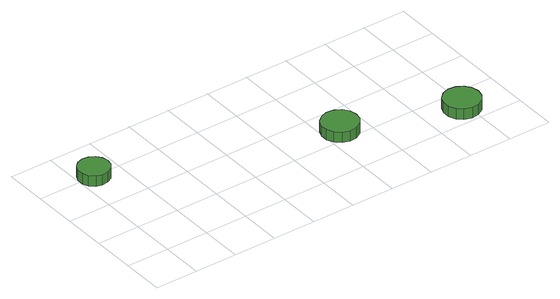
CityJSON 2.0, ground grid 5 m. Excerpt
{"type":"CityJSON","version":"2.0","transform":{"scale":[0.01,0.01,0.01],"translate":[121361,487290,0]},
"CityObjects":{
"tree1":{"type":"SolitaryVegetationObject","attributes":{"function":"something"},"geometry":[{"type":"MultiSurface","lod":"1","boundaries":[[[0,1,2,3,4,5,6,7,8,9,10,11,12,13,14]],[[15,16,17,18,19,20,21,22,23,24,25,26,27,28,29]],[[0,29,28,1]],[[1,28,27,2]],[[2,27,26,3]],[[3,26,25,4]],[[4,25,24,5]],[[5,24,23,6]],[[6,23,22,7]],[[7,22,21,8]],[[8,21,20,9]],[[9,20,19,10]],[[10,19,18,11]],[[11,18,17,12]],[[12,17,16,13]],[[13,16,15,14]],[[14,15,29,0]]]}]},
"tree2":{"type":"SolitaryVegetationObject","attributes":{"function":"something"},"geometry":[{"type":"MultiSurface","lod":"1","boundaries":[[[30,31,32,33,34,35,36,37,38,39,40,41,42,43,44]],[[45,46,47,48,49,50,51,52,53,54,55,56,57,58,59]],[[30,59,58,31]],[[31,58,57,32]],[[32,57,56,33]],[[33,56,55,34]],[[34,55,54,35]],[[35,54,53,36]],[[36,53,52,37]],[[37,52,51,38]],[[38,51,50,39]],[[39,50,49,40]],[[40,49,48,41]],[[41,48,47,42]],[[42,47,46,43]],[[43,46,45,44]],[[44,45,59,30]]]}]},
"tree3":{"type":"SolitaryVegetationObject","attributes":{"function":"something"},"geometry":[{"type":"MultiSurface","lod":"1","boundaries":[[[60,61,62,63,64,65,66,67,68,69,70,71,72,73,74]],[[75,76,77,78,79,80,81,82,83,84,85,86,87,88,89]],[[60,89,88,61]],[[61,88,87,62]],[[62,87,86,63]],[[63,86,85,64]],[[64,85,84,65]],[[65,84,83,66]],[[66,83,82,67]],[[67,82,81,68]],[[68,81,80,69]],[[69,80,79,70]],[[70,79,78,71]],[[71,78,77,72]],[[72,77,76,73]],[[73,76,75,74]],[[74,75,89,60]]]}]}
},
"vertices":[
[360,1502,189],[345,1575,189],[301,1636,189],[236,1673,189],[162,1681,189],[91,1658,189],[36,1608,189],[6,1540,189],[6,1465,189],[36,1397,189],[91,1347,189],[162,1324,189],[236,1332,189],[301,1369,189],[345,1430,189],[345,1430,62],[301,1369,62],[236,1332,62],[162,1324,62],[91,1347,62],[36,1397,62],[6,1465,62],[6,1540,62],[36,1608,62],[91,1658,62],[162,1681,62],[236,1673,62],[301,1636,62],[345,1575,62],[360,1502,62],
[2891,640,201],[2873,725,201],[2821,795,201],[2746,839,201],[2659,848,201],[2577,821,201],[2512,763,201],[2477,683,201],[2477,596,201],[2512,517,201],[2577,458,201],[2659,432,201],[2746,441,201],[2821,484,201],[2873,555,201],[2873,555,74],[2821,484,74],[2746,441,74],[2659,432,74],[2577,458,74],[2512,517,74],[2477,596,74],[2477,683,74],[2512,763,74],[2577,821,74],[2659,848,74],[2746,839,74],[2821,795,74],[2873,725,74],[2891,640,74],
[4141,231,202],[4123,316,202],[4072,386,202],[3996,430,202],[3910,439,202],[3827,412,202],[3762,354,202],[3727,274,202],[3727,187,202],[3762,108,202],[3827,50,202],[3910,23,202],[3996,32,202],[4072,75,202],[4123,146,202],[4123,146,75],[4072,75,75],[3996,32,75],[3910,23,75],[3827,50,75],[3762,108,75],[3727,187,75],[3727,274,75],[3762,354,75],[3827,412,75],[3910,439,75],[3996,430,75],[4072,386,75],[4123,316,75],[4141,231,75]
]}
